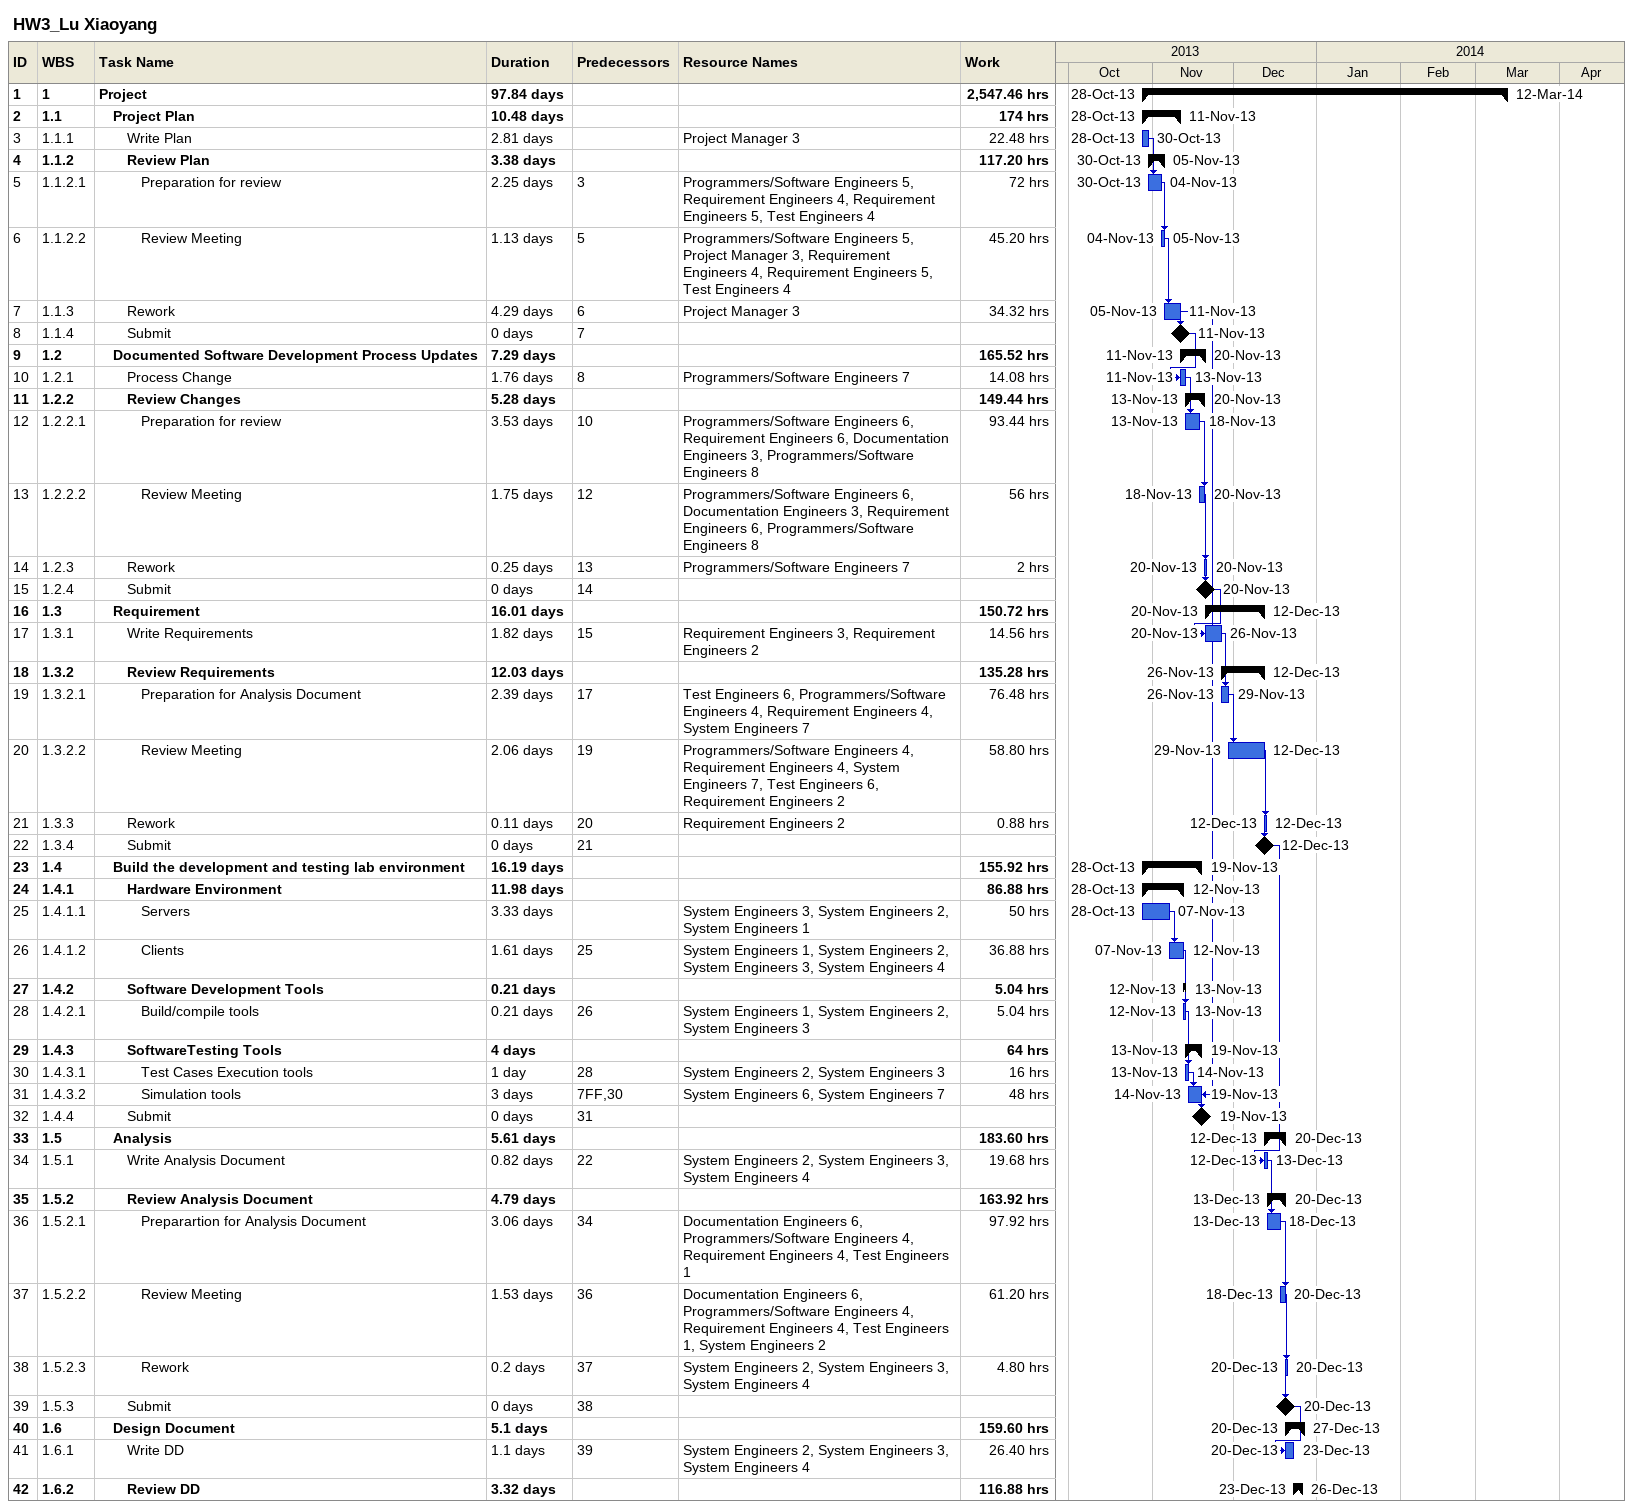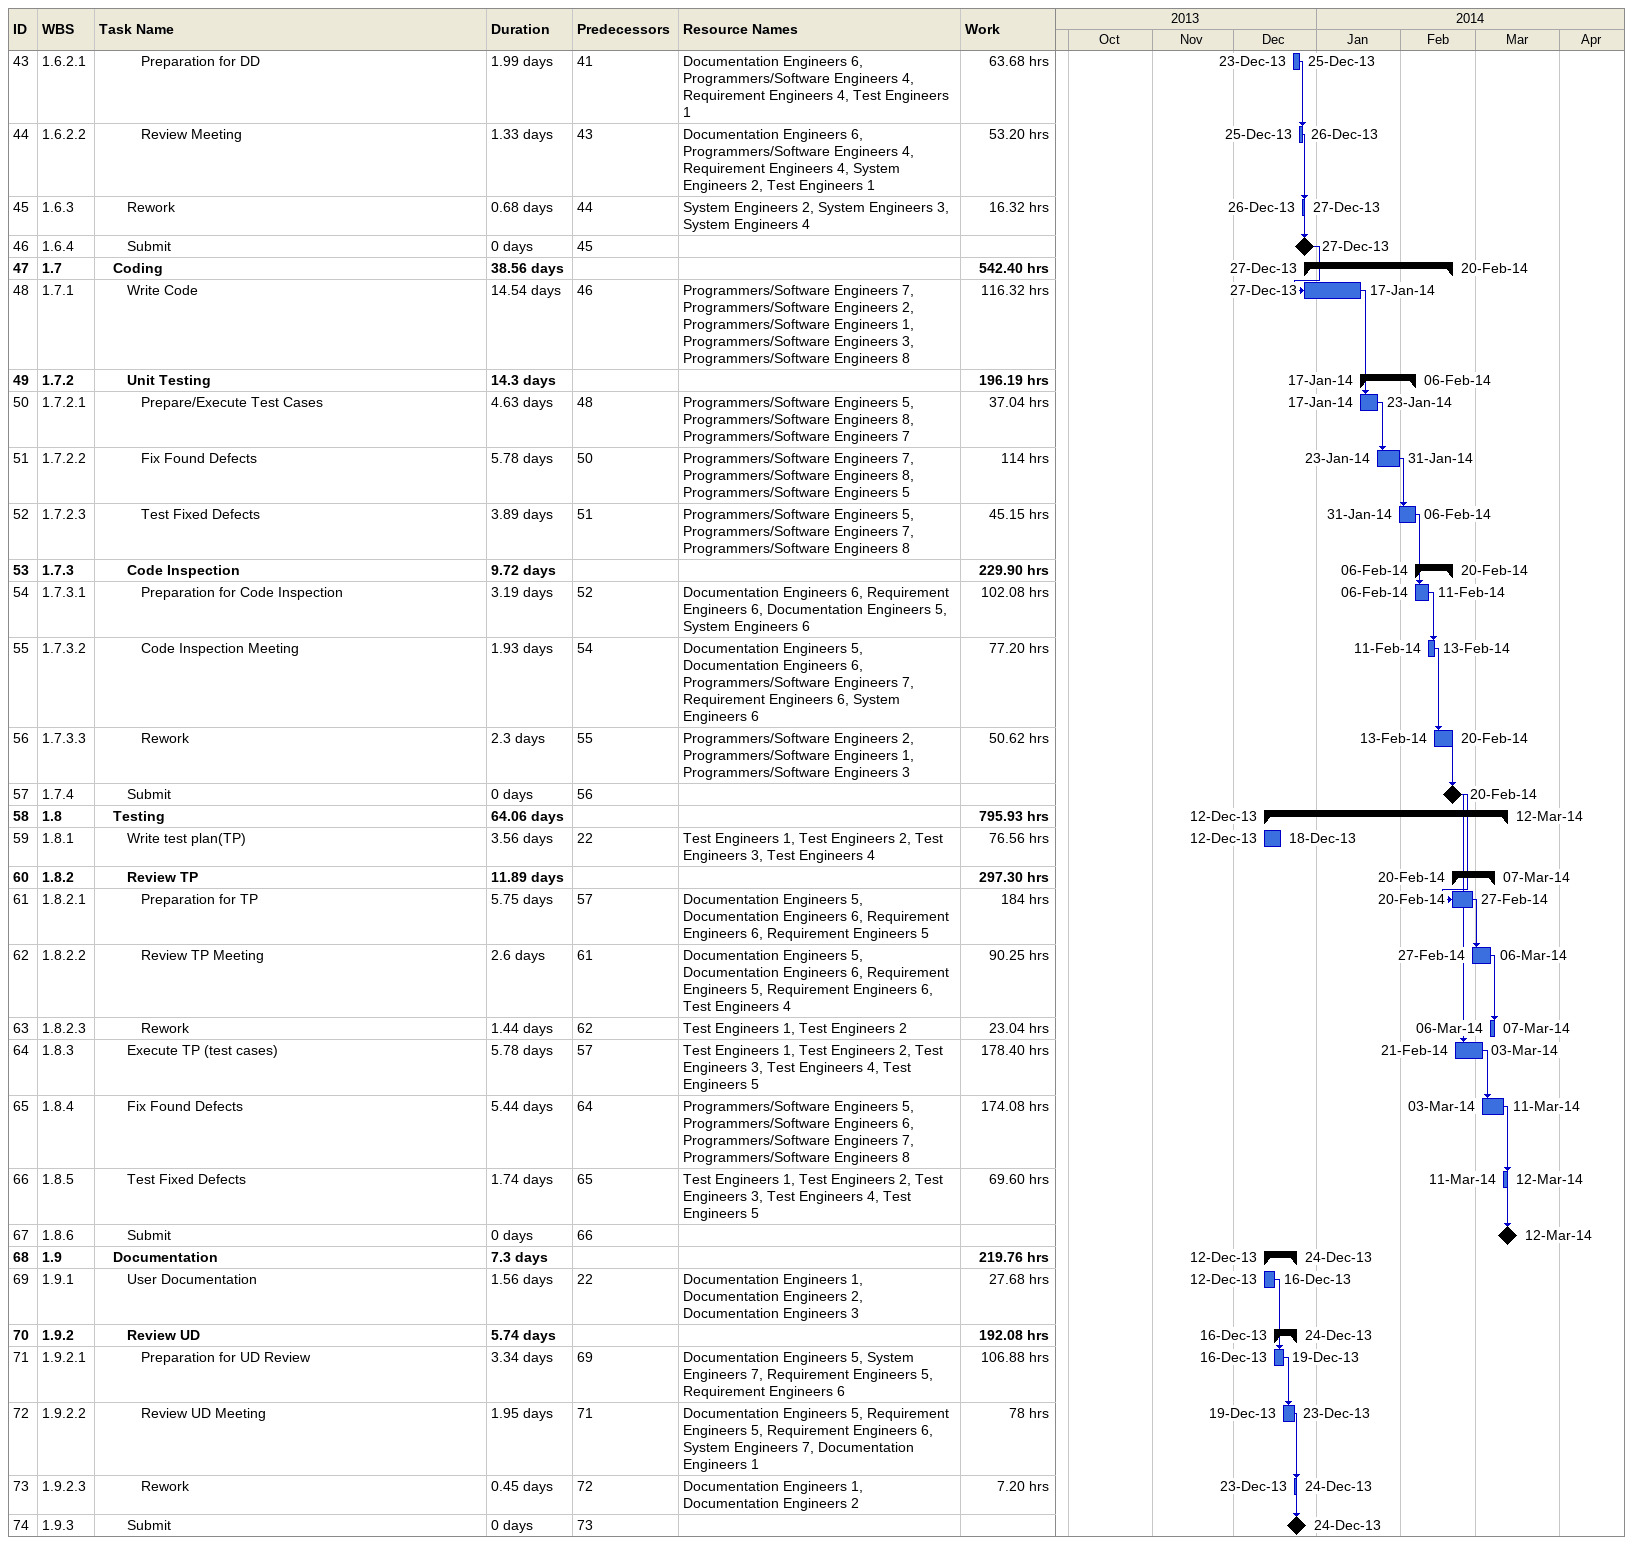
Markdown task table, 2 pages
HW3_Lu Xiaoyang

| ID | WBS | Task | Duration | Start | Finish | Predecessors | Resources | Work (h) |
|---|---|---|---|---|---|---|---|---|
| 1 | 1 | **Project** | 97.84d | 2013-10-28 | 2014-03-12 |  |  | 2547.46 |
| 2 | 1.1 | **Project Plan** | 10.48d | 2013-10-28 | 2013-11-11 |  |  | 174 |
| 3 | 1.1.1 | Write Plan | 2.81d | 2013-10-28 | 2013-10-30 |  | Project Manager 3 | 22.48 |
| 4 | 1.1.2 | **Review Plan** | 3.38d | 2013-10-30 | 2013-11-05 |  |  | 117.20 |
| 5 | 1.1.2.1 | Preparation for review | 2.25d | 2013-10-30 | 2013-11-04 | 3 | Programmers/Software Engineers 5, Requirement Engineers 4, Requirement Engineers 5, Test Engineers 4 | 72 |
| 6 | 1.1.2.2 | Review Meeting | 1.13d | 2013-11-04 | 2013-11-05 | 5 | Programmers/Software Engineers 5, Project Manager 3, Requirement Engineers 4, Requirement Engineers 5, Test Engineers 4 | 45.20 |
| 7 | 1.1.3 | Rework | 4.29d | 2013-11-05 | 2013-11-11 | 6 | Project Manager 3 | 34.32 |
| 8 | 1.1.4 | Submit | 0d | 2013-11-11 | 2013-11-11 | 7 |  |  |
| 9 | 1.2 | **Documented Software Development Process Updates** | 7.29d | 2013-11-11 | 2013-11-20 |  |  | 165.52 |
| 10 | 1.2.1 | Process Change | 1.76d | 2013-11-11 | 2013-11-13 | 8 | Programmers/Software Engineers 7 | 14.08 |
| 11 | 1.2.2 | **Review Changes** | 5.28d | 2013-11-13 | 2013-11-20 |  |  | 149.44 |
| 12 | 1.2.2.1 | Preparation for review | 3.53d | 2013-11-13 | 2013-11-18 | 10 | Programmers/Software Engineers 6, Requirement Engineers 6, Documentation Engineers 3, Programmers/Software Engineers 8 | 93.44 |
| 13 | 1.2.2.2 | Review Meeting | 1.75d | 2013-11-18 | 2013-11-20 | 12 | Programmers/Software Engineers 6, Documentation Engineers 3, Requirement Engineers 6, Programmers/Software Engineers 8 | 56 |
| 14 | 1.2.3 | Rework | 0.25d | 2013-11-20 | 2013-11-20 | 13 | Programmers/Software Engineers 7 | 2 |
| 15 | 1.2.4 | Submit | 0d | 2013-11-20 | 2013-11-20 | 14 |  |  |
| 16 | 1.3 | **Requirement** | 16.01d | 2013-11-20 | 2013-12-12 |  |  | 150.72 |
| 17 | 1.3.1 | Write Requirements | 1.82d | 2013-11-20 | 2013-11-26 | 15 | Requirement Engineers 3, Requirement Engineers 2 | 14.56 |
| 18 | 1.3.2 | **Review Requirements** | 12.03d | 2013-11-26 | 2013-12-12 |  |  | 135.28 |
| 19 | 1.3.2.1 | Preparation for Analysis Document | 2.39d | 2013-11-26 | 2013-11-29 | 17 | Test Engineers 6, Programmers/Software Engineers 4, Requirement Engineers 4, System Engineers 7 | 76.48 |
| 20 | 1.3.2.2 | Review Meeting | 2.06d | 2013-11-29 | 2013-12-12 | 19 | Programmers/Software Engineers 4, Requirement Engineers 4, System Engineers 7, Test Engineers 6, Requirement Engineers 2 | 58.80 |
| 21 | 1.3.3 | Rework | 0.11d | 2013-12-12 | 2013-12-12 | 20 | Requirement Engineers 2 | 0.88 |
| 22 | 1.3.4 | Submit | 0d | 2013-12-12 | 2013-12-12 | 21 |  |  |
| 23 | 1.4 | **Build the development and testing lab environment** | 16.19d | 2013-10-28 | 2013-11-19 |  |  | 155.92 |
| 24 | 1.4.1 | **Hardware Environment** | 11.98d | 2013-10-28 | 2013-11-12 |  |  | 86.88 |
| 25 | 1.4.1.1 | Servers | 3.33d | 2013-10-28 | 2013-11-07 |  | System Engineers 3, System Engineers 2, System Engineers 1 | 50 |
| 26 | 1.4.1.2 | Clients | 1.61d | 2013-11-07 | 2013-11-12 | 25 | System Engineers 1, System Engineers 2, System Engineers 3, System Engineers 4 | 36.88 |
| 27 | 1.4.2 | **Software Development Tools** | 0.21d | 2013-11-12 | 2013-11-13 |  |  | 5.04 |
| 28 | 1.4.2.1 | Build/compile tools | 0.21d | 2013-11-12 | 2013-11-13 | 26 | System Engineers 1, System Engineers 2, System Engineers 3 | 5.04 |
| 29 | 1.4.3 | **SoftwareTesting Tools** | 4d | 2013-11-13 | 2013-11-19 |  |  | 64 |
| 30 | 1.4.3.1 | Test Cases Execution tools | 1d | 2013-11-13 | 2013-11-14 | 28 | System Engineers 2, System Engineers 3 | 16 |
| 31 | 1.4.3.2 | Simulation tools | 3d | 2013-11-14 | 2013-11-19 | 7FF, 30 | System Engineers 6, System Engineers 7 | 48 |
| 32 | 1.4.4 | Submit | 0d | 2013-11-19 | 2013-11-19 | 31 |  |  |
| 33 | 1.5 | **Analysis** | 5.61d | 2013-12-12 | 2013-12-20 |  |  | 183.60 |
| 34 | 1.5.1 | Write Analysis Document | 0.82d | 2013-12-12 | 2013-12-13 | 22 | System Engineers 2, System Engineers 3, System Engineers 4 | 19.68 |
| 35 | 1.5.2 | **Review Analysis Document** | 4.79d | 2013-12-13 | 2013-12-20 |  |  | 163.92 |
| 36 | 1.5.2.1 | Preparartion for Analysis Document | 3.06d | 2013-12-13 | 2013-12-18 | 34 | Documentation Engineers 6, Programmers/Software Engineers 4, Requirement Engineers 4, Test Engineers 1 | 97.92 |
| 37 | 1.5.2.2 | Review Meeting | 1.53d | 2013-12-18 | 2013-12-20 | 36 | Documentation Engineers 6, Programmers/Software Engineers 4, Requirement Engineers 4, Test Engineers 1, System Engineers 2 | 61.20 |
| 38 | 1.5.2.3 | Rework | 0.2d | 2013-12-20 | 2013-12-20 | 37 | System Engineers 2, System Engineers 3, System Engineers 4 | 4.80 |
| 39 | 1.5.3 | Submit | 0d | 2013-12-20 | 2013-12-20 | 38 |  |  |
| 40 | 1.6 | **Design Document** | 5.1d | 2013-12-20 | 2013-12-27 |  |  | 159.60 |
| 41 | 1.6.1 | Write DD | 1.1d | 2013-12-20 | 2013-12-23 | 39 | System Engineers 2, System Engineers 3, System Engineers 4 | 26.40 |
| 42 | 1.6.2 | **Review DD** | 3.32d | 2013-12-23 | 2013-12-26 |  |  | 116.88 |
| 43 | 1.6.2.1 | Preparation for DD | 1.99d | 2013-12-23 | 2013-12-25 | 41 | Documentation Engineers 6, Programmers/Software Engineers 4, Requirement Engineers 4, Test Engineers 1 | 63.68 |
| 44 | 1.6.2.2 | Review Meeting | 1.33d | 2013-12-25 | 2013-12-26 | 43 | Documentation Engineers 6, Programmers/Software Engineers 4, Requirement Engineers 4, System Engineers 2, Test Engineers 1 | 53.20 |
| 45 | 1.6.3 | Rework | 0.68d | 2013-12-26 | 2013-12-27 | 44 | System Engineers 2, System Engineers 3, System Engineers 4 | 16.32 |
| 46 | 1.6.4 | Submit | 0d | 2013-12-27 | 2013-12-27 | 45 |  |  |
| 47 | 1.7 | **Coding** | 38.56d | 2013-12-27 | 2014-02-20 |  |  | 542.40 |
| 48 | 1.7.1 | Write Code | 14.54d | 2013-12-27 | 2014-01-17 | 46 | Programmers/Software Engineers 7, Programmers/Software Engineers 2, Programmers/Software Engineers 1, Programmers/Software Engineers 3, Programmers/Software Engineers 8 | 116.32 |
| 49 | 1.7.2 | **Unit Testing** | 14.3d | 2014-01-17 | 2014-02-06 |  |  | 196.19 |
| 50 | 1.7.2.1 | Prepare/Execute Test Cases | 4.63d | 2014-01-17 | 2014-01-23 | 48 | Programmers/Software Engineers 5, Programmers/Software Engineers 8, Programmers/Software Engineers 7 | 37.04 |
| 51 | 1.7.2.2 | Fix Found Defects | 5.78d | 2014-01-23 | 2014-01-31 | 50 | Programmers/Software Engineers 7, Programmers/Software Engineers 8, Programmers/Software Engineers 5 | 114 |
| 52 | 1.7.2.3 | Test Fixed Defects | 3.89d | 2014-01-31 | 2014-02-06 | 51 | Programmers/Software Engineers 5, Programmers/Software Engineers 7, Programmers/Software Engineers 8 | 45.15 |
| 53 | 1.7.3 | **Code Inspection** | 9.72d | 2014-02-06 | 2014-02-20 |  |  | 229.90 |
| 54 | 1.7.3.1 | Preparation for Code Inspection | 3.19d | 2014-02-06 | 2014-02-11 | 52 | Documentation Engineers 6, Requirement Engineers 6, Documentation Engineers 5, System Engineers 6 | 102.08 |
| 55 | 1.7.3.2 | Code Inspection Meeting | 1.93d | 2014-02-11 | 2014-02-13 | 54 | Documentation Engineers 5, Documentation Engineers 6, Programmers/Software Engineers 7, Requirement Engineers 6, System Engineers 6 | 77.20 |
| 56 | 1.7.3.3 | Rework | 2.3d | 2014-02-13 | 2014-02-20 | 55 | Programmers/Software Engineers 2, Programmers/Software Engineers 1, Programmers/Software Engineers 3 | 50.62 |
| 57 | 1.7.4 | Submit | 0d | 2014-02-20 | 2014-02-20 | 56 |  |  |
| 58 | 1.8 | **Testing** | 64.06d | 2013-12-12 | 2014-03-12 |  |  | 795.93 |
| 59 | 1.8.1 | Write test plan(TP) | 3.56d | 2013-12-12 | 2013-12-18 | 22 | Test Engineers 1, Test Engineers 2, Test Engineers 3, Test Engineers 4 | 76.56 |
| 60 | 1.8.2 | **Review TP** | 11.89d | 2014-02-20 | 2014-03-07 |  |  | 297.30 |
| 61 | 1.8.2.1 | Preparation for TP | 5.75d | 2014-02-20 | 2014-02-27 | 57 | Documentation Engineers 5, Documentation Engineers 6, Requirement Engineers 6, Requirement Engineers 5 | 184 |
| 62 | 1.8.2.2 | Review TP Meeting | 2.6d | 2014-02-27 | 2014-03-06 | 61 | Documentation Engineers 5, Documentation Engineers 6, Requirement Engineers 5, Requirement Engineers 6, Test Engineers 4 | 90.25 |
| 63 | 1.8.2.3 | Rework | 1.44d | 2014-03-06 | 2014-03-07 | 62 | Test Engineers 1, Test Engineers 2 | 23.04 |
| 64 | 1.8.3 | Execute TP (test cases) | 5.78d | 2014-02-21 | 2014-03-03 | 57 | Test Engineers 1, Test Engineers 2, Test Engineers 3, Test Engineers 4, Test Engineers 5 | 178.40 |
| 65 | 1.8.4 | Fix Found Defects | 5.44d | 2014-03-03 | 2014-03-11 | 64 | Programmers/Software Engineers 5, Programmers/Software Engineers 6, Programmers/Software Engineers 7, Programmers/Software Engineers 8 | 174.08 |
| 66 | 1.8.5 | Test Fixed Defects | 1.74d | 2014-03-11 | 2014-03-12 | 65 | Test Engineers 1, Test Engineers 2, Test Engineers 3, Test Engineers 4, Test Engineers 5 | 69.60 |
| 67 | 1.8.6 | Submit | 0d | 2014-03-12 | 2014-03-12 | 66 |  |  |
| 68 | 1.9 | **Documentation** | 7.3d | 2013-12-12 | 2013-12-24 |  |  | 219.76 |
| 69 | 1.9.1 | User Documentation | 1.56d | 2013-12-12 | 2013-12-16 | 22 | Documentation Engineers 1, Documentation Engineers 2, Documentation Engineers 3 | 27.68 |
| 70 | 1.9.2 | **Review UD** | 5.74d | 2013-12-16 | 2013-12-24 |  |  | 192.08 |
| 71 | 1.9.2.1 | Preparation for UD Review | 3.34d | 2013-12-16 | 2013-12-19 | 69 | Documentation Engineers 5, System Engineers 7, Requirement Engineers 5, Requirement Engineers 6 | 106.88 |
| 72 | 1.9.2.2 | Review UD Meeting | 1.95d | 2013-12-19 | 2013-12-23 | 71 | Documentation Engineers 5, Requirement Engineers 5, Requirement Engineers 6, System Engineers 7, Documentation Engineers 1 | 78 |
| 73 | 1.9.2.3 | Rework | 0.45d | 2013-12-23 | 2013-12-24 | 72 | Documentation Engineers 1, Documentation Engineers 2 | 7.20 |
| 74 | 1.9.3 | Submit | 0d | 2013-12-24 | 2013-12-24 | 73 |  |  |
